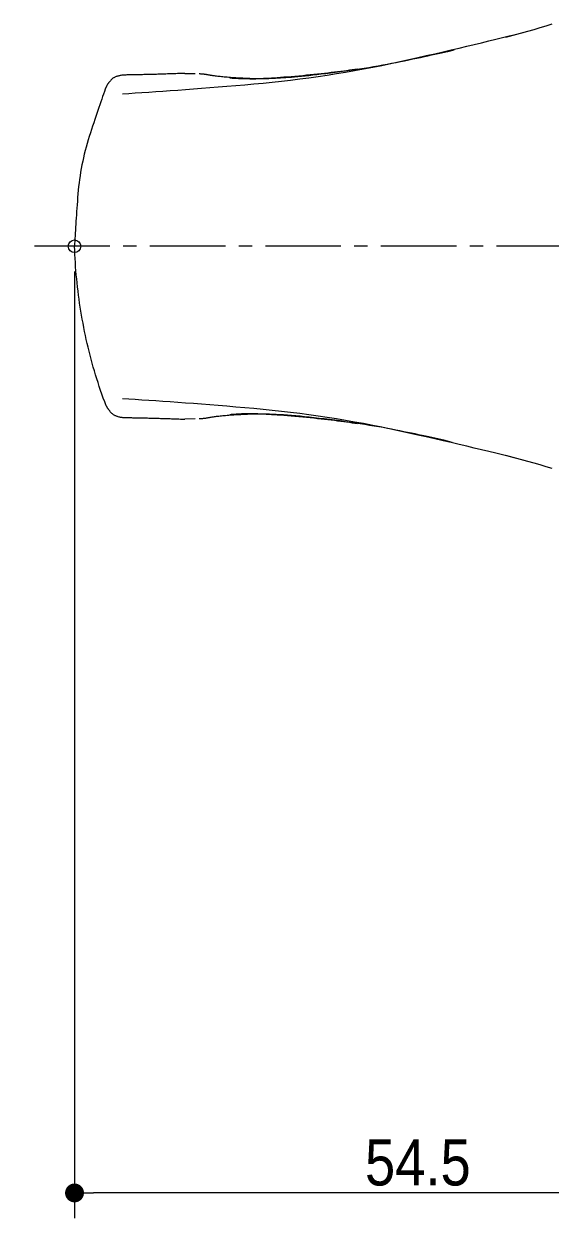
# Model space of a CAD drawing. Units: millimetres, scale not verified. Extents: x -606 to 606, y -304 to 304.
# Drawn here: x -263.7 to -221.9, y -168.3 to -73.4 of the extents above; entities that cross this region are included whole.
import ezdxf
from ezdxf.enums import TextEntityAlignment as Align

# ---------------------------------------------------------------- set-up
doc = ezdxf.new("R2010")
doc.units = ezdxf.units.MM
doc.header["$LTSCALE"] = 2
doc.header["$PDMODE"] = 32
doc.header["$PDSIZE"] = 1
doc.linetypes.add('USER1', pattern=[9.172222, 5.997222, -1.058333, 1.058333, -1.058333])
for name, color, linetype, lineweight in [('0-0_1図面枠', 7, 'Continuous', 20), ('0-1_3一般', 7, 'Continuous', 15), ('0-2_2寸法-1', 7, 'Continuous', 5), ('0-3_0', 7, 'Continuous', 25)]:
    doc.layers.add(name, color=color, linetype=linetype, lineweight=lineweight)
doc.layers.add('0-4_Defpoints', color=7, linetype='Continuous')
doc.styles.add('ＭＳ Ｐゴシック', font='')
doc.styles.get('ＭＳ Ｐゴシック').set_extended_font_data('MS PGothic')

# ---------------------------------------------------------------- blocks, each defined once
blk = doc.blocks.new('_Dot')
at = {"layer": '0-3_0'}
blk.add_line((-1, 0), (-2, 0), dxfattribs=at)
for points in [[(0, 0), (-1, 0), (-0.992, 0.125)], [(0, 0), (-0.992, -0.125), (-1, 0)], [(0, 0), (-0.992, 0.125), (-0.969, 0.249)], [(0, 0), (-0.969, -0.249), (-0.992, -0.125)], [(0, 0), (-0.969, 0.249), (-0.93, 0.368)], [(0, 0), (-0.93, -0.368), (-0.969, -0.249)], [(0, 0), (-0.93, 0.368), (-0.876, 0.482)], [(0, 0), (-0.876, -0.482), (-0.93, -0.368)], [(0, 0), (-0.876, 0.482), (-0.809, 0.588)], [(0, 0), (-0.809, -0.588), (-0.876, -0.482)], [(0, 0), (-0.809, 0.588), (-0.729, 0.685)], [(0, 0), (-0.729, -0.685), (-0.809, -0.588)], [(0, 0), (-0.729, 0.685), (-0.637, 0.771)], [(0, 0), (-0.637, -0.771), (-0.729, -0.685)], [(0, 0), (-0.637, 0.771), (-0.536, 0.844)], [(0, 0), (-0.536, -0.844), (-0.637, -0.771)], [(0, 0), (-0.536, 0.844), (-0.426, 0.905)], [(0, 0), (-0.426, -0.905), (-0.536, -0.844)], [(0, 0), (-0.426, 0.905), (-0.309, 0.951)], [(0, 0), (-0.309, -0.951), (-0.426, -0.905)], [(0, 0), (-0.309, 0.951), (-0.187, 0.982)], [(0, 0), (-0.187, -0.982), (-0.309, -0.951)], [(0, 0), (-0.187, 0.982), (-0.063, 0.998)], [(0, 0), (-0.063, -0.998), (-0.187, -0.982)], [(0, 0), (-0.063, 0.998), (0.063, 0.998)], [(0, 0), (0.063, -0.998), (-0.063, -0.998)], [(0, 0), (0.063, 0.998), (0.187, 0.982)], [(0, 0), (0.187, 0.982), (0.309, 0.951)], [(0, 0), (0.309, 0.951), (0.426, 0.905)], [(0, 0), (0.426, 0.905), (0.536, 0.844)], [(0, 0), (0.536, 0.844), (0.637, 0.771)], [(0, 0), (0.637, 0.771), (0.729, 0.685)], [(0, 0), (0.729, 0.685), (0.809, 0.588)], [(0, 0), (0.809, 0.588), (0.876, 0.482)], [(0, 0), (0.876, 0.482), (0.93, 0.368)], [(0, 0), (0.93, 0.368), (0.969, 0.249)], [(0, 0), (0.969, 0.249), (0.992, 0.125)], [(0, 0), (0.992, 0.125), (1, 0)], [(0, 0), (0.187, -0.982), (0.063, -0.998)], [(0, 0), (0.309, -0.951), (0.187, -0.982)], [(0, 0), (0.426, -0.905), (0.309, -0.951)], [(0, 0), (0.536, -0.844), (0.426, -0.905)], [(0, 0), (0.637, -0.771), (0.536, -0.844)], [(0, 0), (0.729, -0.685), (0.637, -0.771)], [(0, 0), (0.809, -0.588), (0.729, -0.685)], [(0, 0), (0.876, -0.482), (0.809, -0.588)], [(0, 0), (0.93, -0.368), (0.876, -0.482)], [(0, 0), (0.969, -0.249), (0.93, -0.368)], [(0, 0), (0.992, -0.125), (0.969, -0.249)], [(0, 0), (1, 0), (0.992, -0.125)]]:
    blk.add_solid(points, dxfattribs=at)
blk = doc.blocks.new('グループ-4')
at = {"layer": '0-1_3一般', "linetype": 'USER1', "lineweight": 5}
blk.add_line((-82.845, -182.158), (-169.888, -182.158), dxfattribs=at)

msp = doc.modelspace()

# ---------------------------------------------------------------- linework, layer by layer
at = {"layer": '0-0_1図面枠', "lineweight": 15}
msp.add_line((-259.673, -91.079), (-259.673, -91.079), dxfattribs=at)
at = {"layer": '0-1_3一般'}
for p, q in [((-225.438, -74.458), (-223.672, -73.994)), ((-229.556, -75.5), (-230.056, -75.623)), ((-250.913, -77.352), (-250.098, -77.365)), ((-249.731, -77.393), (-249.772, -77.391)), ((-237.223, -77.009), (-237.617, -77.067)), ((-257.146, -78.384), (-257.16, -78.413)), ((-257.159, -78.409), (-257.16, -78.413)), ((-259.66, -91.404), (-259.673, -91.079)), ((-257.16, -103.746), (-257.159, -103.749)), ((-255.859, -104.671), (-255.791, -104.679)), ((-250.098, -104.793), (-250.913, -104.807)), ((-247.014, -104.456), (-246.866, -104.445)), ((-237.617, -105.091), (-237.223, -105.15)), ((-230.362, -106.465), (-229.701, -106.626)), ((-223.672, -108.164), (-225.438, -107.701))]:
    msp.add_line(p, q, dxfattribs=at)
for points in [[(-223.672, -73.997), (-223.186, -73.854), (-222.701, -73.709), (-222.217, -73.563), (-221.733, -73.416)], [(-229.768, -75.483), (-229.141, -75.337), (-228.528, -75.193), (-227.93, -75.051), (-227.347, -74.912), (-226.778, -74.774), (-226.224, -74.639), (-225.684, -74.506), (-225.159, -74.376), (-224.649, -74.247), (-224.153, -74.121), (-223.672, -73.997)], [(-255.853, -78.959), (-255.357, -78.932), (-254.846, -78.902), (-254.32, -78.869), (-253.781, -78.835), (-253.226, -78.798), (-252.657, -78.76), (-252.073, -78.719), (-251.475, -78.675), (-250.862, -78.63), (-250.234, -78.583), (-249.592, -78.533), (-248.935, -78.481), (-248.264, -78.427), (-247.578, -78.371), (-246.877, -78.312), (-246.162, -78.252), (-245.433, -78.188), (-244.702, -78.12), (-243.971, -78.047), (-243.242, -77.967), (-242.513, -77.882), (-241.785, -77.79), (-241.058, -77.693), (-240.332, -77.591), (-239.607, -77.482), (-238.883, -77.368), (-238.159, -77.248), (-237.437, -77.122), (-236.715, -76.99), (-235.995, -76.853), (-235.275, -76.709), (-234.556, -76.56), (-233.838, -76.405), (-233.124, -76.246), (-232.423, -76.089), (-231.738, -75.934), (-231.067, -75.782), (-230.41, -75.631), (-229.768, -75.483)], [(-243.111, -77.683), (-242.9, -77.67), (-242.679, -77.655), (-242.444, -77.637), (-242.196, -77.617), (-241.935, -77.594), (-241.66, -77.567), (-241.371, -77.539), (-241.069, -77.507), (-240.754, -77.472), (-240.425, -77.435), (-240.083, -77.395), (-239.727, -77.352), (-239.358, -77.306), (-238.976, -77.258), (-238.583, -77.206), (-238.194, -77.154), (-237.807, -77.1), (-237.425, -77.044), (-237.046, -76.987), (-236.671, -76.929), (-236.299, -76.869), (-235.931, -76.807), (-235.566, -76.744), (-235.205, -76.68), (-234.848, -76.614), (-234.494, -76.547), (-234.144, -76.478), (-233.798, -76.408), (-233.459, -76.339), (-233.129, -76.271), (-232.807, -76.204), (-232.494, -76.138), (-232.189, -76.073), (-231.893, -76.01), (-231.606, -75.947), (-231.327, -75.886), (-231.057, -75.826), (-230.795, -75.767), (-230.542, -75.709)], [(-230.542, -75.709), (-230.298, -75.653), (-230.062, -75.598), (-230.062, -75.598)], [(-255.791, -77.479), (-255.858, -77.488), (-255.924, -77.497), (-255.987, -77.507), (-256.048, -77.519), (-256.107, -77.531), (-256.164, -77.544), (-256.219, -77.559), (-256.272, -77.574), (-256.323, -77.591), (-256.372, -77.608), (-256.419, -77.627), (-256.463, -77.647), (-256.506, -77.667), (-256.546, -77.689), (-256.585, -77.712), (-256.621, -77.735), (-256.656, -77.76), (-256.688, -77.786), (-256.718, -77.813), (-256.746, -77.841), (-256.773, -77.869), (-256.799, -77.897), (-256.824, -77.926), (-256.849, -77.954), (-256.873, -77.983), (-256.897, -78.011), (-256.92, -78.04), (-256.942, -78.068), (-256.964, -78.097), (-256.985, -78.125), (-257.005, -78.154), (-257.025, -78.183), (-257.044, -78.211), (-257.063, -78.24), (-257.081, -78.269), (-257.098, -78.298), (-257.114, -78.326), (-257.13, -78.355), (-257.146, -78.384)], [(-254.995, -77.465), (-255.077, -77.467), (-255.157, -77.468), (-255.235, -77.47), (-255.312, -77.471), (-255.386, -77.472), (-255.458, -77.473), (-255.529, -77.475), (-255.597, -77.476), (-255.664, -77.477), (-255.728, -77.478), (-255.791, -77.479)], [(-250.913, -77.346), (-251.033, -77.35), (-251.152, -77.355), (-251.27, -77.359), (-251.387, -77.364), (-251.504, -77.368), (-251.62, -77.372), (-251.735, -77.377), (-251.85, -77.381), (-251.963, -77.385), (-252.076, -77.388), (-252.189, -77.392), (-252.3, -77.396), (-252.411, -77.4), (-252.521, -77.403), (-252.63, -77.407), (-252.739, -77.41), (-252.847, -77.414), (-252.954, -77.417), (-253.06, -77.42), (-253.165, -77.423), (-253.27, -77.426), (-253.374, -77.429), (-253.477, -77.432), (-253.579, -77.434), (-253.68, -77.437), (-253.781, -77.44), (-253.88, -77.442), (-253.979, -77.445), (-254.077, -77.447), (-254.174, -77.449), (-254.271, -77.451), (-254.366, -77.453), (-254.461, -77.455), (-254.555, -77.457), (-254.647, -77.459), (-254.737, -77.46), (-254.825, -77.462), (-254.911, -77.464), (-254.995, -77.465)], [(-246.866, -77.714), (-247.014, -77.702), (-247.156, -77.691), (-247.294, -77.68), (-247.426, -77.669), (-247.554, -77.658), (-247.676, -77.647), (-247.794, -77.637), (-247.906, -77.626), (-248.014, -77.615), (-248.116, -77.605), (-248.214, -77.595), (-248.306, -77.584), (-248.394, -77.574), (-248.476, -77.564), (-248.554, -77.554), (-248.626, -77.544), (-248.693, -77.534), (-248.756, -77.524), (-248.813, -77.514), (-248.866, -77.504), (-248.915, -77.495), (-248.965, -77.486), (-249.013, -77.477), (-249.062, -77.469), (-249.11, -77.461), (-249.157, -77.453), (-249.204, -77.446), (-249.25, -77.44), (-249.296, -77.433), (-249.342, -77.428), (-249.387, -77.422), (-249.432, -77.417), (-249.476, -77.412), (-249.52, -77.408), (-249.563, -77.404), (-249.606, -77.401), (-249.648, -77.398), (-249.69, -77.395), (-249.731, -77.393)], [(-247.336, -77.702), (-247.291, -77.705), (-247.244, -77.708), (-247.195, -77.712), (-247.143, -77.715), (-247.089, -77.719), (-247.033, -77.723), (-246.974, -77.726), (-246.914, -77.73), (-246.85, -77.733), (-246.785, -77.737), (-246.717, -77.74), (-246.648, -77.744), (-246.575, -77.748), (-246.5, -77.751), (-246.422, -77.754), (-246.338, -77.757), (-246.251, -77.76), (-246.16, -77.762), (-246.064, -77.764), (-245.964, -77.765), (-245.861, -77.766), (-245.752, -77.767), (-245.64, -77.767), (-245.524, -77.767), (-245.403, -77.767), (-245.279, -77.767), (-245.15, -77.766), (-245.015, -77.764), (-244.873, -77.761), (-244.726, -77.757), (-244.572, -77.753), (-244.412, -77.747), (-244.245, -77.741), (-244.072, -77.733), (-243.893, -77.725), (-243.707, -77.716), (-243.515, -77.706), (-243.316, -77.695), (-243.111, -77.683)], [(-246.132, -77.746), (-246.219, -77.742), (-246.303, -77.738), (-246.384, -77.734), (-246.461, -77.731), (-246.536, -77.727), (-246.607, -77.724), (-246.675, -77.721), (-246.74, -77.718), (-246.802, -77.715), (-246.861, -77.712), (-246.916, -77.709)], [(-237.617, -77.067), (-237.839, -77.1), (-238.066, -77.132), (-238.299, -77.164), (-238.538, -77.196), (-238.783, -77.228), (-239.033, -77.259), (-239.29, -77.29), (-239.552, -77.321), (-239.82, -77.352), (-240.094, -77.382), (-240.373, -77.412), (-240.659, -77.441), (-240.95, -77.471), (-241.247, -77.5), (-241.549, -77.529), (-241.858, -77.557), (-242.171, -77.585), (-242.476, -77.612), (-242.768, -77.636), (-243.048, -77.659), (-243.315, -77.68), (-243.57, -77.698), (-243.812, -77.715), (-244.042, -77.73), (-244.259, -77.742), (-244.464, -77.753), (-244.656, -77.762), (-244.835, -77.769), (-245.002, -77.773), (-245.156, -77.776), (-245.298, -77.777), (-245.427, -77.776), (-245.544, -77.772), (-245.651, -77.768), (-245.753, -77.763), (-245.853, -77.759), (-245.949, -77.754), (-246.042, -77.75), (-246.132, -77.746)], [(-257.16, -78.413), (-257.228, -78.599), (-257.298, -78.79), (-257.368, -78.987), (-257.44, -79.19), (-257.514, -79.399), (-257.589, -79.614), (-257.665, -79.834), (-257.742, -80.06), (-257.821, -80.292), (-257.902, -80.53), (-257.983, -80.773), (-258.067, -81.022), (-258.151, -81.277), (-258.237, -81.538), (-258.324, -81.805), (-258.413, -82.077), (-258.503, -82.355), (-258.589, -82.634), (-258.672, -82.915), (-258.751, -83.196), (-258.825, -83.478), (-258.896, -83.761), (-258.963, -84.044), (-259.025, -84.329), (-259.083, -84.614), (-259.138, -84.9), (-259.188, -85.187), (-259.234, -85.474), (-259.276, -85.763), (-259.314, -86.052), (-259.348, -86.342), (-259.378, -86.632), (-259.403, -86.924), (-259.426, -87.215), (-259.447, -87.5), (-259.468, -87.78), (-259.488, -88.053), (-259.507, -88.321), (-259.525, -88.583)], [(-259.525, -88.583), (-259.542, -88.839), (-259.559, -89.089), (-259.575, -89.334), (-259.59, -89.573), (-259.604, -89.805), (-259.618, -90.032), (-259.63, -90.253), (-259.642, -90.469), (-259.653, -90.678), (-259.663, -90.882), (-259.673, -91.079)], [(-257.16, -103.746), (-257.275, -103.442), (-257.386, -103.137), (-257.495, -102.831), (-257.601, -102.525), (-257.704, -102.218), (-257.805, -101.91), (-257.903, -101.601), (-257.999, -101.292), (-258.092, -100.981), (-258.182, -100.67), (-258.27, -100.359), (-258.355, -100.046), (-258.437, -99.733), (-258.516, -99.419), (-258.593, -99.104), (-258.668, -98.788), (-258.739, -98.472), (-258.808, -98.155), (-258.875, -97.837), (-258.939, -97.518), (-259, -97.199), (-259.058, -96.88), (-259.114, -96.56), (-259.168, -96.24), (-259.218, -95.919), (-259.267, -95.599), (-259.312, -95.278), (-259.356, -94.957), (-259.396, -94.635), (-259.434, -94.313), (-259.469, -93.991), (-259.502, -93.669), (-259.533, -93.346), (-259.56, -93.023), (-259.585, -92.7), (-259.608, -92.376), (-259.628, -92.053), (-259.645, -91.728), (-259.66, -91.404)], [(-249.592, -103.626), (-250.234, -103.576), (-250.862, -103.528), (-251.475, -103.483), (-252.073, -103.44), (-252.657, -103.399), (-253.226, -103.36), (-253.781, -103.324), (-254.32, -103.289), (-254.846, -103.257), (-255.357, -103.227), (-255.853, -103.199)], [(-257.16, -103.746), (-257.147, -103.772), (-257.133, -103.798), (-257.119, -103.825), (-257.103, -103.851), (-257.087, -103.878), (-257.07, -103.906), (-257.052, -103.933), (-257.034, -103.96), (-257.015, -103.988), (-256.995, -104.016), (-256.974, -104.044), (-256.953, -104.072), (-256.931, -104.101), (-256.908, -104.13), (-256.884, -104.158), (-256.86, -104.188), (-256.835, -104.217), (-256.809, -104.246), (-256.783, -104.276), (-256.756, -104.306), (-256.727, -104.335), (-256.696, -104.364), (-256.663, -104.391), (-256.629, -104.417), (-256.592, -104.442), (-256.553, -104.465), (-256.512, -104.488), (-256.469, -104.509), (-256.424, -104.53), (-256.376, -104.549), (-256.327, -104.567), (-256.276, -104.584), (-256.222, -104.6), (-256.167, -104.615), (-256.109, -104.628), (-256.05, -104.641), (-255.988, -104.652), (-255.924, -104.662), (-255.859, -104.671)], [(-223.672, -108.162), (-224.153, -108.038), (-224.649, -107.911), (-225.159, -107.783), (-225.684, -107.652), (-226.224, -107.519), (-226.778, -107.384), (-227.347, -107.247), (-227.93, -107.107), (-228.528, -106.966), (-229.141, -106.822), (-229.768, -106.676), (-230.41, -106.527), (-231.067, -106.377), (-231.738, -106.224), (-232.423, -106.069), (-233.124, -105.912), (-233.838, -105.753), (-234.556, -105.598), (-235.275, -105.449), (-235.995, -105.306), (-236.715, -105.168), (-237.437, -105.037), (-238.159, -104.911), (-238.883, -104.791), (-239.607, -104.676), (-240.332, -104.568), (-241.058, -104.465), (-241.785, -104.368), (-242.513, -104.277), (-243.242, -104.191), (-243.971, -104.112), (-244.702, -104.038), (-245.433, -103.97), (-246.162, -103.907), (-246.877, -103.846), (-247.578, -103.788), (-248.264, -103.732), (-248.935, -103.677), (-249.592, -103.626)], [(-255.791, -104.68), (-255.728, -104.681), (-255.664, -104.682), (-255.597, -104.683), (-255.529, -104.684), (-255.458, -104.685), (-255.386, -104.686), (-255.312, -104.688), (-255.235, -104.689), (-255.157, -104.69), (-255.077, -104.692), (-254.995, -104.693), (-254.911, -104.695), (-254.825, -104.696), (-254.737, -104.698), (-254.647, -104.7), (-254.555, -104.702), (-254.461, -104.703), (-254.366, -104.705), (-254.271, -104.707), (-254.174, -104.71), (-254.077, -104.712), (-253.979, -104.714), (-253.88, -104.716), (-253.781, -104.719), (-253.68, -104.721), (-253.579, -104.724), (-253.477, -104.727), (-253.374, -104.73), (-253.27, -104.732), (-253.165, -104.735), (-253.06, -104.739), (-252.954, -104.742), (-252.847, -104.745), (-252.739, -104.748), (-252.63, -104.752), (-252.521, -104.755), (-252.411, -104.759), (-252.3, -104.762), (-252.189, -104.766)], [(-252.189, -104.766), (-252.076, -104.77), (-251.963, -104.774), (-251.85, -104.778), (-251.735, -104.782), (-251.62, -104.786), (-251.504, -104.79), (-251.387, -104.795), (-251.27, -104.799), (-251.152, -104.803), (-251.033, -104.808), (-250.913, -104.813)], [(-249.772, -104.768), (-249.731, -104.766), (-249.69, -104.764), (-249.648, -104.761), (-249.606, -104.758), (-249.563, -104.754), (-249.52, -104.75), (-249.476, -104.746), (-249.432, -104.742), (-249.387, -104.736), (-249.342, -104.731), (-249.296, -104.725), (-249.25, -104.719), (-249.204, -104.712), (-249.157, -104.705), (-249.11, -104.698), (-249.062, -104.69), (-249.013, -104.681), (-248.965, -104.673), (-248.915, -104.664), (-248.866, -104.654), (-248.813, -104.644), (-248.756, -104.635), (-248.693, -104.625), (-248.626, -104.615), (-248.554, -104.605), (-248.476, -104.595), (-248.394, -104.585), (-248.306, -104.574), (-248.214, -104.564), (-248.116, -104.554), (-248.014, -104.543), (-247.906, -104.532), (-247.794, -104.522), (-247.676, -104.511), (-247.554, -104.5), (-247.426, -104.489), (-247.294, -104.478), (-247.156, -104.467), (-247.014, -104.456)], [(-243.373, -104.456), (-243.658, -104.441), (-243.931, -104.428), (-244.192, -104.419), (-244.44, -104.412), (-244.675, -104.406), (-244.898, -104.401), (-245.107, -104.397), (-245.304, -104.393), (-245.488, -104.391), (-245.659, -104.389), (-245.818, -104.388), (-245.963, -104.388), (-246.096, -104.389), (-246.216, -104.391), (-246.323, -104.393), (-246.417, -104.397), (-246.498, -104.401), (-246.572, -104.406), (-246.644, -104.411), (-246.714, -104.415), (-246.781, -104.42), (-246.846, -104.424), (-246.909, -104.428), (-246.97, -104.432), (-247.029, -104.436), (-247.086, -104.44), (-247.14, -104.444), (-247.192, -104.447), (-247.242, -104.451), (-247.29, -104.454), (-247.336, -104.457)], [(-246.916, -104.449), (-246.861, -104.447), (-246.802, -104.444), (-246.74, -104.441), (-246.675, -104.438), (-246.607, -104.435), (-246.536, -104.431), (-246.461, -104.428), (-246.384, -104.424), (-246.303, -104.421), (-246.219, -104.417), (-246.132, -104.413), (-246.042, -104.409), (-245.949, -104.404), (-245.853, -104.4), (-245.753, -104.395), (-245.651, -104.391), (-245.544, -104.386), (-245.427, -104.383), (-245.298, -104.382), (-245.156, -104.382), (-245.002, -104.385), (-244.835, -104.39), (-244.656, -104.397), (-244.464, -104.405), (-244.259, -104.416), (-244.042, -104.429), (-243.812, -104.444), (-243.57, -104.46), (-243.315, -104.479), (-243.048, -104.499), (-242.768, -104.522), (-242.476, -104.547), (-242.171, -104.573), (-241.858, -104.601), (-241.549, -104.63), (-241.247, -104.659), (-240.95, -104.688), (-240.659, -104.717), (-240.373, -104.747)], [(-230.368, -106.49), (-230.589, -106.438), (-230.819, -106.385), (-231.056, -106.331), (-231.3, -106.277), (-231.552, -106.221), (-231.812, -106.164), (-232.079, -106.107), (-232.354, -106.048), (-232.637, -105.988), (-232.927, -105.928), (-233.225, -105.866), (-233.531, -105.804), (-233.844, -105.741), (-234.164, -105.676), (-234.493, -105.612), (-234.828, -105.548), (-235.171, -105.485), (-235.521, -105.423), (-235.878, -105.362), (-236.243, -105.301), (-236.615, -105.242), (-236.994, -105.183), (-237.381, -105.125), (-237.775, -105.068), (-238.176, -105.011), (-238.584, -104.955), (-239, -104.901), (-239.423, -104.847), (-239.844, -104.795), (-240.252, -104.746), (-240.648, -104.7), (-241.031, -104.658), (-241.403, -104.62), (-241.762, -104.584), (-242.109, -104.552), (-242.443, -104.523), (-242.765, -104.498), (-243.075, -104.475), (-243.373, -104.456)], [(-240.373, -104.747), (-240.094, -104.777), (-239.82, -104.807), (-239.552, -104.837), (-239.29, -104.868), (-239.033, -104.899), (-238.783, -104.931), (-238.538, -104.962), (-238.299, -104.994), (-238.066, -105.026), (-237.839, -105.059), (-237.617, -105.091)], [(-221.733, -108.742), (-222.217, -108.595), (-222.701, -108.449), (-223.186, -108.305), (-223.672, -108.162)]]:
    msp.add_lwpolyline(points, dxfattribs=at)
at = {"layer": '0-2_2寸法-1'}
for p, q in [((-259.673, -93.079), (-259.673, -168.266)), ((-206.673, -166.266), (-258.172, -166.266))]:
    msp.add_line(p, q, dxfattribs=at)
at = {"layer": '0-4_Defpoints'}
for p in [(-259.673, -91.079), (-259.673, -166.266)]:
    msp.add_point(p, dxfattribs=at)

# ---------------------------------------------------------------- block references
at = {"layer": '0-1_3一般', "xscale": 0.5, "yscale": 0.5}
msp.add_blockref('グループ-4', (-178.75, 0), dxfattribs=at)
at = {"layer": '0-2_2寸法-1', "xscale": 0.7503418, "yscale": 0.7503418, "rotation": 180}
msp.add_blockref('_Dot', (-259.673, -166.266), dxfattribs=at)

# ---------------------------------------------------------------- texts
at = {"layer": '0-2_2寸法-1', "style": 'ＭＳ Ｐゴシック', "width": 0.9}
msp.add_text('54.5', height=3.666, dxfattribs=at).set_placement((-236.61, -166.771), align=Align.BOTTOM_LEFT)

doc.saveas('drawing.dxf')
